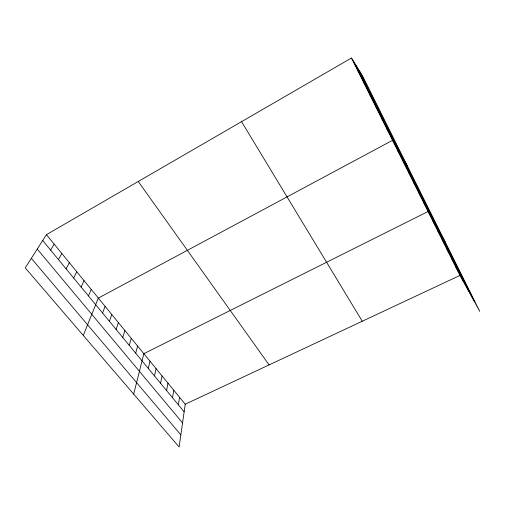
<?xml version="1.0" encoding="UTF-8"?>
<svg xmlns="http://www.w3.org/2000/svg" width="505" height="505" viewBox="0 0 505 505"><rect width="100%" height="100%" fill="white"/><g stroke="black" fill="none" stroke-linecap="round" stroke-linejoin="round"><path stroke-width="0.76" d="M46.422 234.667L185.228 404.227L179.111 446.988L25.25 267.871L46.422 234.667L351.461 58.012L362.533 75.901L479.75 311.351L460.023 275.402L351.461 58.012M178.366 404.84L179.546 397.29M172.514 397.751L173.796 390.258M166.587 390.567L167.963 383.137M160.577 383.289L162.055 375.922M154.48 375.909L156.07 368.606M148.306 368.429L149.998 361.195M133.686 394.102L143.849 353.677L428.101 211.481L445.719 242.993M135.7 353.159L137.612 346.064M129.261 345.357L131.294 338.344M122.734 337.454L124.88 330.51M116.112 329.437L118.385 322.575M109.396 321.3L111.794 314.527M102.584 313.05L105.109 306.358M83.287 335.434L98.33 298.083L392.562 140.308L407.402 166.025M88.451 295.924L91.247 289.422M81.109 287.042L84.051 280.641M73.667 278.021L76.754 271.722M66.098 268.856L69.343 262.669M58.422 259.557L61.818 253.478M50.62 250.108L54.18 244.149M185.228 404.227L460.023 275.402M31.316 258.364L180.847 434.856M37.237 249.072L182.551 422.919M42.698 240.506L184.142 411.834M138.256 181.484L269.096 364.913M357.647 70.391L359.674 73.717M241.56 121.661L362.255 321.237M363.72 82.555L365.854 86.096M369.685 94.504L371.92 98.248M375.55 106.252L377.879 110.191M381.319 117.798L383.737 121.932M386.988 129.147L389.494 133.465M397.883 150.97L400.553 155.628M403.123 161.455L405.868 166.278M408.274 171.776L411.095 176.75M413.349 181.939L416.246 187.058M418.342 191.938L421.309 197.202M423.259 201.785L426.289 207.189M432.873 221.032L436.023 226.695M437.57 230.438L440.783 236.22M442.191 239.698L445.46 245.6M446.748 248.826L450.075 254.842M451.243 257.815L454.62 263.945M455.661 266.672L459.095 272.908M359.326 70.725L474.113 301.081M356.227 65.707L468.596 291.025M353.386 61.124L463.502 281.746"/></g></svg>
